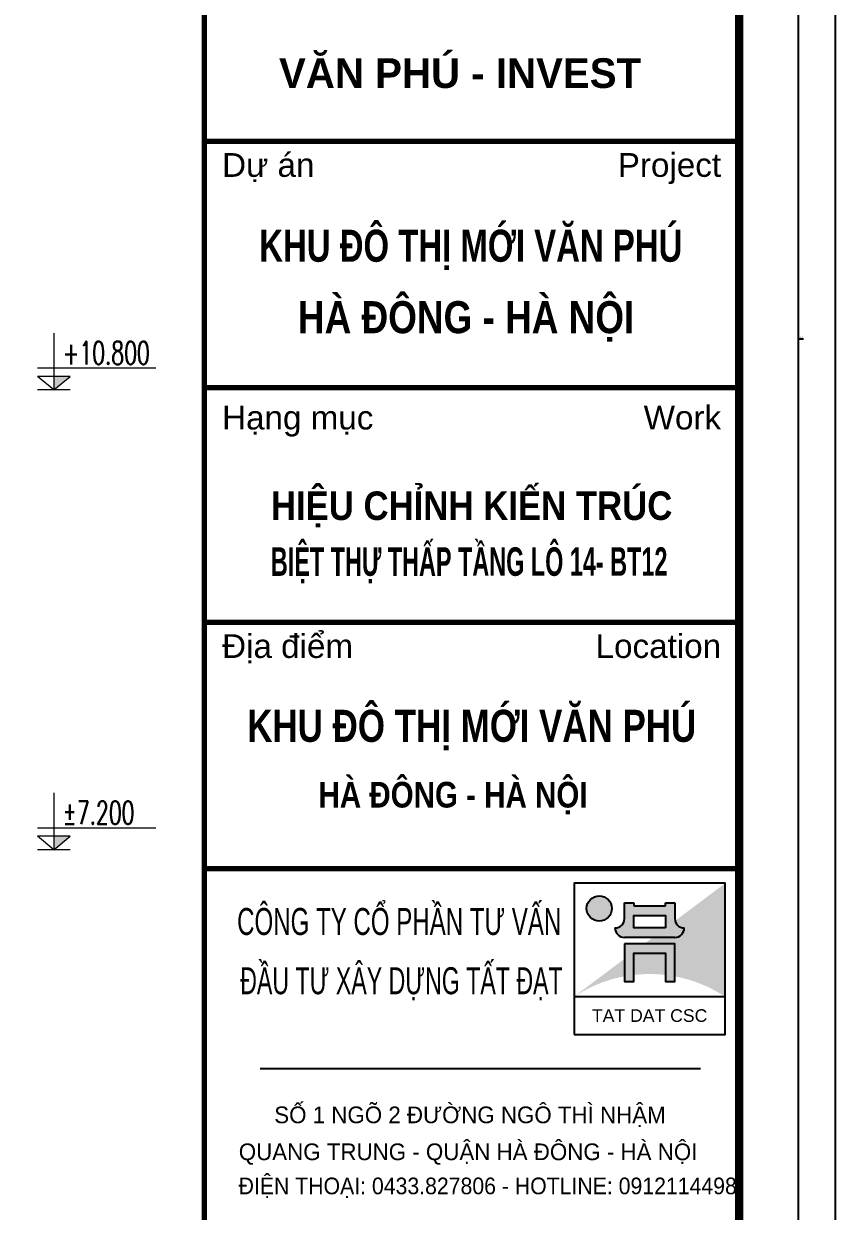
# Model space of a CAD drawing. Header units: millimetres. Extents: x -34806 to 662668, y 63228 to 99452.
# Drawn here: x 550522 to 556876, y 81463 to 90758 of the extents above; entities that cross this region are included whole.
import ezdxf
from ezdxf.enums import TextEntityAlignment as Align

# ---------------------------------------------------------------- set-up
doc = ezdxf.new("R2010")
doc.units = ezdxf.units.MM
doc.header["$LTSCALE"] = 200
doc.header["$MEASUREMENT"] = 0
doc.layers.get('0').update_dxf_attribs({"color": 95, "linetype": 'CONTINUOUS'})
doc.layers.get('DEFPOINTS').update_dxf_attribs({"linetype": 'CONTINUOUS'})
for name, color, linetype in [('DIM', 1, 'CONTINUOUS'), ('KHUNGTEN', 7, 'CONTINUOUS'), ('Net_Thay', 7, 'CONTINUOUS'), ('TEXT', 7, 'CONTINUOUS'), ('TEXT2', 6, 'CONTINUOUS')]:
    doc.layers.add(name, color=color, linetype=linetype)
doc.layers.add('hacth', color=251, linetype='CONTINUOUS', lineweight=13)
doc.layers.add('thay', color=7, linetype='CONTINUOUS', lineweight=18)
doc.styles.add('.VnArial', font='VNARIAL.ttf')
doc.styles.add('Aria H B iso', font='VHARIALB.ttf')
doc.styles.add('Arial iso', font='VNARIAL.ttf')
doc.styles.add('Arial N  iso', font='VNARIALN.ttf')
doc.styles.add('Scale', font='vnsimli.shx', dxfattribs={"width": 0.65, "bigfont": 'bigfont.shx'})
doc.styles.add('TEXT1', font='VHARIAL.ttf', dxfattribs={"width": 0.85, "height": 200})
doc.styles.add('VNCC-SIM', font='VHAVAN.ttf', dxfattribs={"width": 0.85})

# ---------------------------------------------------------------- blocks, each defined once
blk = doc.blocks.new('cao do')
at = {"layer": 'thay'}
for p, q in [((0, 444.6272508608236), (0, 0)), ((798.181270029163, 170.2365376747912), (-128.2891475682845, 170.2365376747912)), ((0, 0), (-127.8852143107215, 106.0771588497737)), ((127.8852143107215, 106.0771588497737), (-127.8852143107215, 106.0771588497737)), ((0, 0), (127.8852143107215, 106.0771588497737))]:
    blk.add_line(p, q, dxfattribs=at)
at = {"layer": 'thay', "ltscale": 600}
blk.add_line((128.2891475682845, 0), (-128.2891475682845, 0), dxfattribs=at)
at = {"layer": 'thay', "color": 150, "ltscale": 600}
blk.add_solid([(0, 0), (0, 106.0771588497737), (127.8852143107215, 106.0771588497737)], dxfattribs=at)
at = {"layer": 'TEXT', "style": 'Arial N  iso'}
blk.add_attdef('%%P0.000', text='', height=200.0000000007276, dxfattribs=at).set_placement((69.50250721070915, 290.0113117169822), align=Align.MIDDLE_LEFT)
blk = doc.blocks.new('A$C5F910C25')
at = {"layer": 'Net_Thay', "ltscale": 0.5, "true_color": 0x0f9997}
h = blk.add_hatch(color=134, dxfattribs=at)
edge = h.paths.add_edge_path()
edge.add_line((23.99999934621155, 24.00000047203503), (-6.537884473800659e-07, 6.000000472107786))
edge.add_arc((11.99999934621155, -12.19999952812213), 21.80000000017373, 56.60151153231379, 123.3984884676862, ccw=False)
edge.add_line((23.99999934621155, 6.000000472093234), (23.99999934621155, 24.00000047202047))
h = blk.add_hatch(color=134, dxfattribs=at)
edge = h.paths.add_edge_path()
edge.add_arc((3.999999346211553, 20.00000047209323), 2, 0, 180)
edge.add_arc((3.999999346211553, 20.00000047209323), 2, 180, 360)
at = {"layer": 'Net_Thay', "ltscale": 0.5, "true_color": 0x001e02}
h = blk.add_hatch(color=98, dxfattribs=at)
h.paths.add_polyline_path([(15.99999934621155, 14.40000047208741), (7.999999346211553, 14.40000047208741), (7.999999346211553, 8.400000472087413), (9.499999346211553, 8.400000472087413), (9.499999346211553, 12.90000047208741), (14.49999934621155, 12.90000047208741), (14.49999934621155, 8.400000472087413), (15.99999934621155, 8.400000472087413)])
h.paths.add_polyline_path([(14.49999934667721, 16.90000047208741), (9.499999346211553, 16.90000047208741), (9.499999346211553, 18.90000047208741), (14.49999934621155, 18.90000047208741)], flags=16)
edge = h.paths.add_edge_path()
edge.add_arc((17.49999934621155, 18.40000047208741), 1.499999999992724, 180.0000000002779, 270, ccw=False)
edge.add_line((15.99999934621155, 18.40000047208741), (15.99999934621155, 20.90000047210196))
edge.add_line((15.99999934621155, 20.90000047208741), (14.49999934621155, 20.90000047208741))
edge.add_line((14.49999934621155, 20.90000047208741), (14.49999934621155, 20.40000047208741))
edge.add_line((14.49999934621155, 20.40000047208741), (9.499999346211553, 20.40000047208741))
edge.add_line((9.499999346211553, 20.40000047208741), (9.499999346211553, 20.90000047208741))
edge.add_line((9.499999346211553, 20.90000047208741), (7.999999346211553, 20.90000047208741))
edge.add_line((7.999999346211553, 20.90000047208741), (7.999999346211553, 18.40000047207286))
edge.add_arc((6.499999346211553, 18.40000047208741), 1.5, 270, 359.9999999997221, ccw=False)
edge.add_arc((7.999999346211553, 16.90000047208741), 1.5, 180, 270)
edge.add_line((7.999999346211553, 15.40000047208741), (15.99999934621155, 15.40000047208741))
edge.add_arc((15.99999934621155, 16.90000047208741), 1.5, 270, 360)
at = {"layer": 'Net_Thay', "color": 2, "ltscale": 0.5}
blk.add_line((-6.537884473800659e-07, 6.000000472093234), (23.99999934621155, 6.000000472093234), dxfattribs=at)
at = {"layer": 'Net_Thay', "ltscale": 0.5}
blk.add_lwpolyline([(-6.537884473800659e-07, 4.720932338386774e-07), (23.99999934621155, 4.720932338386774e-07), (23.99999934621155, 24.00000047209323), (-6.537884473800659e-07, 24.00000047209323)], close=True, dxfattribs=at)
at = {"layer": 'Net_Thay', "color": 98, "ltscale": 0.5, "true_color": 0x001e02}
blk.add_lwpolyline([(15.99999934621155, 15.40000047208741), (7.999999346211553, 15.40000047208741, -0.414213562373095), (6.499999346211553, 16.90000047208741, 0.4142135623730951), (7.999999346211553, 18.40000047208741), (7.999999346211553, 20.90000047208741), (9.499999346211553, 20.90000047208741), (9.499999346211553, 20.40000047208741), (14.49999934621155, 20.40000047208741), (14.49999934621155, 20.90000047208741), (15.99999934621155, 20.90000047208741), (15.99999934621155, 18.40000047208741, 0.414213562373095), (17.49999934621155, 16.90000047208741, -0.414213562373095)], format="xyb", close=True, dxfattribs=at)
for points in [[(14.49999934667721, 16.90000047208741), (9.499999346211553, 16.90000047208741), (9.499999346211553, 18.90000047208741), (14.49999934621155, 18.90000047208741)], [(7.999999346211553, 14.40000047208741), (7.999999346211553, 8.400000472087413), (9.499999346211553, 8.400000472087413), (9.499999346211553, 12.90000047208741), (14.49999934621155, 12.90000047208741), (14.49999934621155, 8.400000472087413), (15.99999934621155, 8.400000472087413), (15.99999934621155, 14.40000047208741)]]:
    blk.add_lwpolyline(points, close=True, dxfattribs=at)
at = {"layer": 'Net_Thay', "color": 134, "ltscale": 0.5, "true_color": 0x0f9997}
blk.add_circle((3.999999346211553, 20.00000047209323), 2, dxfattribs=at)
at = {"layer": 'Net_Thay', "color": 2, "style": '.VnArial'}
blk.add_text('TAT DAT CSC', height=2, dxfattribs=at).set_placement((2.841745594516397, 2.000000472093234))
blk = doc.blocks.new('khung')
at = {"color": 8}
blk.add_line((27622.5522648067, 17766.50656431817), (30915.23519163614, 17766.50656431817), dxfattribs=at)
at = {"color": 4, "const_width": 34.92595818815155}
for points in [[(27622.5522648067, 17766.50656431817), (31115.14808362222, 17766.50656431817)], [(27622.55226480321, 17766.50656431817), (31115.14808361849, 17766.50656431817)], [(27622.55244429281, 17766.50656709514), (31115.14826310787, 17766.50656709514)]]:
    blk.add_lwpolyline(points, dxfattribs=at)
at = {"layer": 'DEFPOINTS', "color": 8}
blk.add_lwpolyline([(0, 0), (31503.2142857092, 0), (31503.2142857092, 22274.99999999884), (0, 22274.99999999884)], close=True, dxfattribs=at)
at = {"layer": 'KHUNGTEN', "color": 8}
for p, q in [((27622.5522648067, 17766.50656431817), (30915.23519163614, 17766.50656431817)), ((31503.21446545597, 16475.24069870885), (31536.14129472431, 16475.24069870885))]:
    blk.add_line(p, q, dxfattribs=at)
at = {"layer": 'KHUNGTEN', "color": 4}
for points, const_width in [([(847.8094161225017, 388.0662020905293), (31116.97317918693, 388.0662020905293), (31116.97317918693, 21886.93379790831), (847.8094161225017, 21886.93379790831)], 54.32926829268017), ([(27622.55226480344, 21886.93379790831), (31115.14808361861, 21886.93379790831), (31115.14808361861, 388.0662020905293), (27622.55226480344, 388.0662020905293)], 34.92595818815155)]:
    blk.add_lwpolyline(points, close=True, dxfattribs=dict(at, const_width=const_width))
at = {"layer": 'KHUNGTEN', "color": 4, "const_width": 34.92595818815155}
for points in [[(27622.5522648067, 17766.50656431817), (31115.14808362222, 17766.50656431817)], [(27622.55244429281, 17766.50656709514), (31115.14826310799, 17766.50656709514)], [(27622.55244430073, 16156.79297462516), (31115.14826308552, 16156.79297462516)], [(27622.55244430073, 14624.75846653097), (31115.14826308552, 14624.75846653097)], [(27622.55244430073, 13015.04487406099), (31115.14826308552, 13015.04487406099)]]:
    blk.add_lwpolyline(points, dxfattribs=at)
at = {"layer": 'TEXT', "ltscale": 0.5}
blk.add_line((27986.60985845308, 11711.78306946379), (30863.53041137882, 11711.78306946379), dxfattribs=at)
at = {"layer": 'Net_Thay', "ltscale": 0.5, "xscale": 41.14443919872792, "yscale": 41.14443919843416, "zscale": 41.14443919841674}
blk.add_blockref('A$C5F910C25', (30038.09329324789, 11933.25575218037), dxfattribs=at)
at = {"color": 7, "style": 'Aria H B iso'}
for s, height, width, p, p2 in [('V¨n phó - invest', 194.0331010452864, 0.9695176841983916, (28110.77818054508, 18114.08333186369), (30476.24669963552, 18114.08333186369)), ('KHU §¤ THÞ MíI V¡N PHó', 209.5557491289093, 0.7389444991926696, (27981.5830404671, 16979.11143905187), (30745.75182077126, 16979.11143905187)), ('     hµ ®«ng - hµ néi      ', 209.5557491289093, 0.8236616100735789, (27899.69612104643, 16512.57014595026), (30833.47660882449, 16512.57014595026)), ('KHU §¤ THÞ MíI V¡N PHó', 209.5557491289093, 0.7842867514927371, (27902.79010211822, 13843.96685813665), (30836.57058989628, 13843.96685813665)), ('     hµ ®«ng - hµ néi      ', 167.6445993031274, 0.8236616100735753, (28100.74854778661, 13415.15737015691), (30447.77293800905, 13415.15737015691))]:
    blk.add_text(s, height=height, dxfattribs=dict(at, width=width)).set_placement(p, p2, align=Align.FIT)
for s, rotation, width, p, p2 in [('hiÖu chØnh kiÕn tróc ', 0.007563074260473018, 0.8721502751807877, (28057.64394805585, 15292.82606776041), (30743.28167936322, 15293.18057341316)), ('biÖt thù thÊp tÇng l« 14- bt12', 0.00784076763653109, 0.5913500781191495, (28057.64394805585, 14928.03816096876), (30648.16550555607, 14928.39266662152))]:
    blk.add_text(s, height=186.2717770034749, rotation=rotation, dxfattribs=dict(at, width=width)).set_placement(p, p2, align=Align.FIT)
at = {"layer": 'KHUNGTEN', "color": 8, "style": 'Arial iso', "width": 0.9999999941723045}
for s, p in [('Dù ¸n', (27738.972304928, 17533.66684584084)), ('H¹ng môc', (27738.9723049301, 15884.01234600481)), ('§Þa ®iÓm', (27738.97230493592, 14391.91874527666))]:
    blk.add_text(s, height=155.2264808362291, dxfattribs=at).set_placement(p)
for s, p in [('Project', (30998.72840245918, 17533.66684584084)), ('Work', (30998.72840246174, 15884.01234600481)), ('Location', (30998.7284024671, 14391.91874527666))]:
    blk.add_text(s, height=155.2264808362291, dxfattribs=at).set_placement(p, align=Align.RIGHT)
at = {"layer": 'KHUNGTEN', "color": 8, "style": 'Arial iso'}
for s, width, p, p2 in [('§Þa chØ: sè 17 l« 2A, ®\xadêng Trung Yªn 1', 0.8388118954867925, (31504.31202643167, 16488.0891799439), (31534.72227211297, 16488.0891799439)), ('Tel: 7833367-7833368       fax: 7833369', 0.8360724104698336, (31504.31202643167, 16480.92607030772), (31534.72227211297, 16480.92607030772)), ('ph\xadêng Yªn Hoµ - quËn CÇu GiÊy - Hµ Néi', 0.7824314991727065, (31504.31202643167, 16484.5076251258), (31534.72227211297, 16484.5076251258)), ('Email:...................................................', 0.8776965749600775, (31504.31202643167, 16477.34451548962), (31534.72227211297, 16477.34451548962))]:
    blk.add_text(s, height=1.463414635509596, dxfattribs=dict(at, width=width)).set_placement(p, p2, align=Align.FIT)
at = {"layer": 'TEXT', "style": 'VNCC-SIM'}
for s, p in [('Sè 1 ngâ 2 ®\xadêng Ng« Th× NhËm ', (28079.7719981267, 11353.83755541717)), ('Quang Trung - QuËn Hµ §«ng - Hµ Néi', (27847.86973745052, 11112.40169976035))]:
    blk.add_text(s, height=108.9886755819513, dxfattribs=at).set_placement(p)
at = {"layer": 'TEXT', "style": 'VNCC-SIM', "width": 0.9519099250354756}
blk.add_text('§iÖn Tho¹i: 0433.827806 - hotline: 0912114498 ', height=108.9886755819513, dxfattribs=at).set_placement((27846.79470654219, 10889.70762730849))
at = {"layer": 'TEXT2', "style": 'TEXT1'}
for s, width, p in [('C¤NG TY Cæ PHÇN T¦ VÊN', 0.6389054874326405, (27837.08662231182, 12582.8204010752)), ('§ÇU T¦ X¢Y DùNG TÊT §¹T', 0.6144138413786301, (27857.24481806948, 12196.09640660527))]:
    blk.add_text(s, height=176.1951943736632, dxfattribs=dict(at, width=width)).set_placement(p)

msp = doc.modelspace()

# ---------------------------------------------------------------- linework, layer by layer
msp.add_lwpolyline([(518113.1391964147, 95743.31033993259), (556876.2091920619, 95743.31033993259), (556876.2091920619, 68042.14837019405), (518113.1391964147, 68042.14837019405)], close=True)

# ---------------------------------------------------------------- block references
at = {"layer": 'DIM', "linetype": 'Continuous'}
ref = msp.add_blockref('cao do', (550757.3057741222, 87891.65891221081), dxfattribs=at)
ref.add_attrib('%%P0.000', '+10.800', dxfattribs={"layer": 'TEXT', "height": 180, "style": 'Scale', "width": 0.65}).set_placement((550826.808281333, 88181.6702239278), align=Align.MIDDLE_LEFT)
ref = msp.add_blockref('cao do', (550757.3057741222, 84292.25017395298), dxfattribs=at)
ref.add_attrib('%%P0.000', '%%p7.200', dxfattribs={"layer": 'TEXT', "height": 180, "style": 'Scale', "width": 0.65}).set_placement((550826.808281333, 84582.26148566997), align=Align.MIDDLE_LEFT)
at = {"layer": 'hacth', "xscale": 1.198705302042072, "yscale": 1.198705363407498, "zscale": 1.198705370056713}
msp.add_blockref('khung', (518824.0242195784, 68542.14837019405), dxfattribs=at)

doc.saveas('drawing.dxf')
